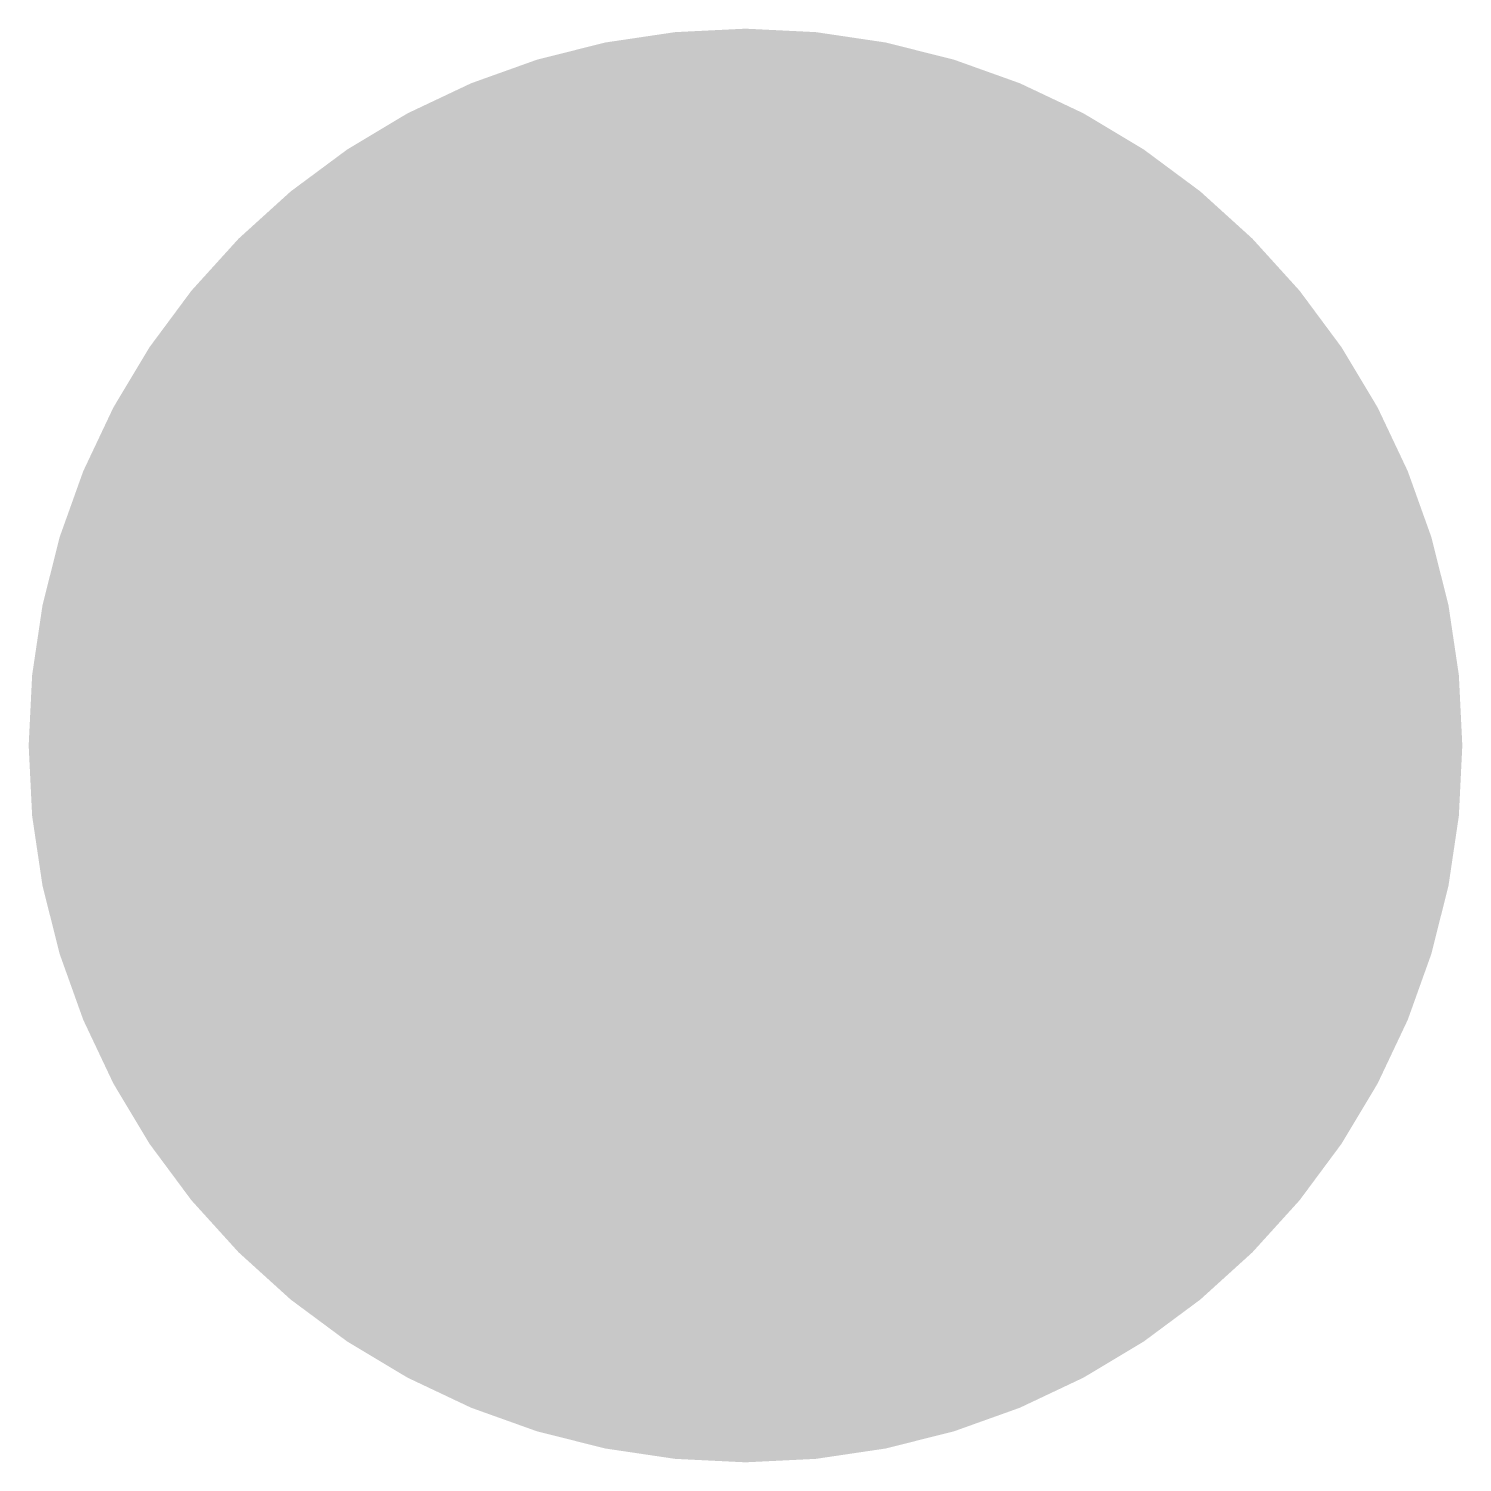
# Model space of a CAD drawing. Header units: millimetres. Extents: x 37 to 228, y -28 to 210.
# Drawn here: x 68.69 to 75.89, y -28.21 to -21.01 of the extents above; entities that cross this region are included whole.
import ezdxf

# ---------------------------------------------------------------- set-up
doc = ezdxf.new("R2010")
doc.units = ezdxf.units.MM
for name, color, linetype in [('BottomLayer', 5, 'Continuous'), ('BottomSolder', 6, 'Continuous'), ('InternalPlane1', 76, 'Continuous'), ('InternalPlane2', 16, 'Continuous'), ('MultiLayer', 9, 'Continuous'), ('TopLayer', 1, 'Continuous'), ('TopSolder', 216, 'Continuous')]:
    doc.layers.add(name, color=color, linetype=linetype)

msp = doc.modelspace()

# ---------------------------------------------------------------- linework, layer by layer
at = {"layer": 'BottomLayer', "const_width": 3.5}
msp.add_lwpolyline([(70.543, -24.608, 1), (74.043, -24.608, 1)], format="xyb", close=True, dxfattribs=at)
at = {"layer": 'BottomSolder', "const_width": 3.6016}
msp.add_lwpolyline([(70.4922, -24.608, 1), (74.0938, -24.608, 1)], format="xyb", close=True, dxfattribs=at)
at = {"layer": 'InternalPlane1', "const_width": 2.258}
msp.add_lwpolyline([(71.164, -24.608, 1), (73.422, -24.608, 1)], format="xyb", close=True, dxfattribs=at)
at = {"layer": 'InternalPlane2', "const_width": 2.258}
msp.add_lwpolyline([(71.164, -24.608, 1), (73.422, -24.608, 1)], format="xyb", close=True, dxfattribs=at)
at = {"layer": 'MultiLayer', "const_width": 3.5}
msp.add_lwpolyline([(70.543, -24.608, 1), (74.043, -24.608, 1)], format="xyb", close=True, dxfattribs=at)
at = {"layer": 'TopLayer', "const_width": 3.5}
msp.add_lwpolyline([(70.543, -24.608, 1), (74.043, -24.608, 1)], format="xyb", close=True, dxfattribs=at)
at = {"layer": 'TopSolder', "const_width": 3.6016}
msp.add_lwpolyline([(70.4922, -24.608, 1), (74.0938, -24.608, 1)], format="xyb", close=True, dxfattribs=at)

doc.saveas('drawing.dxf')
